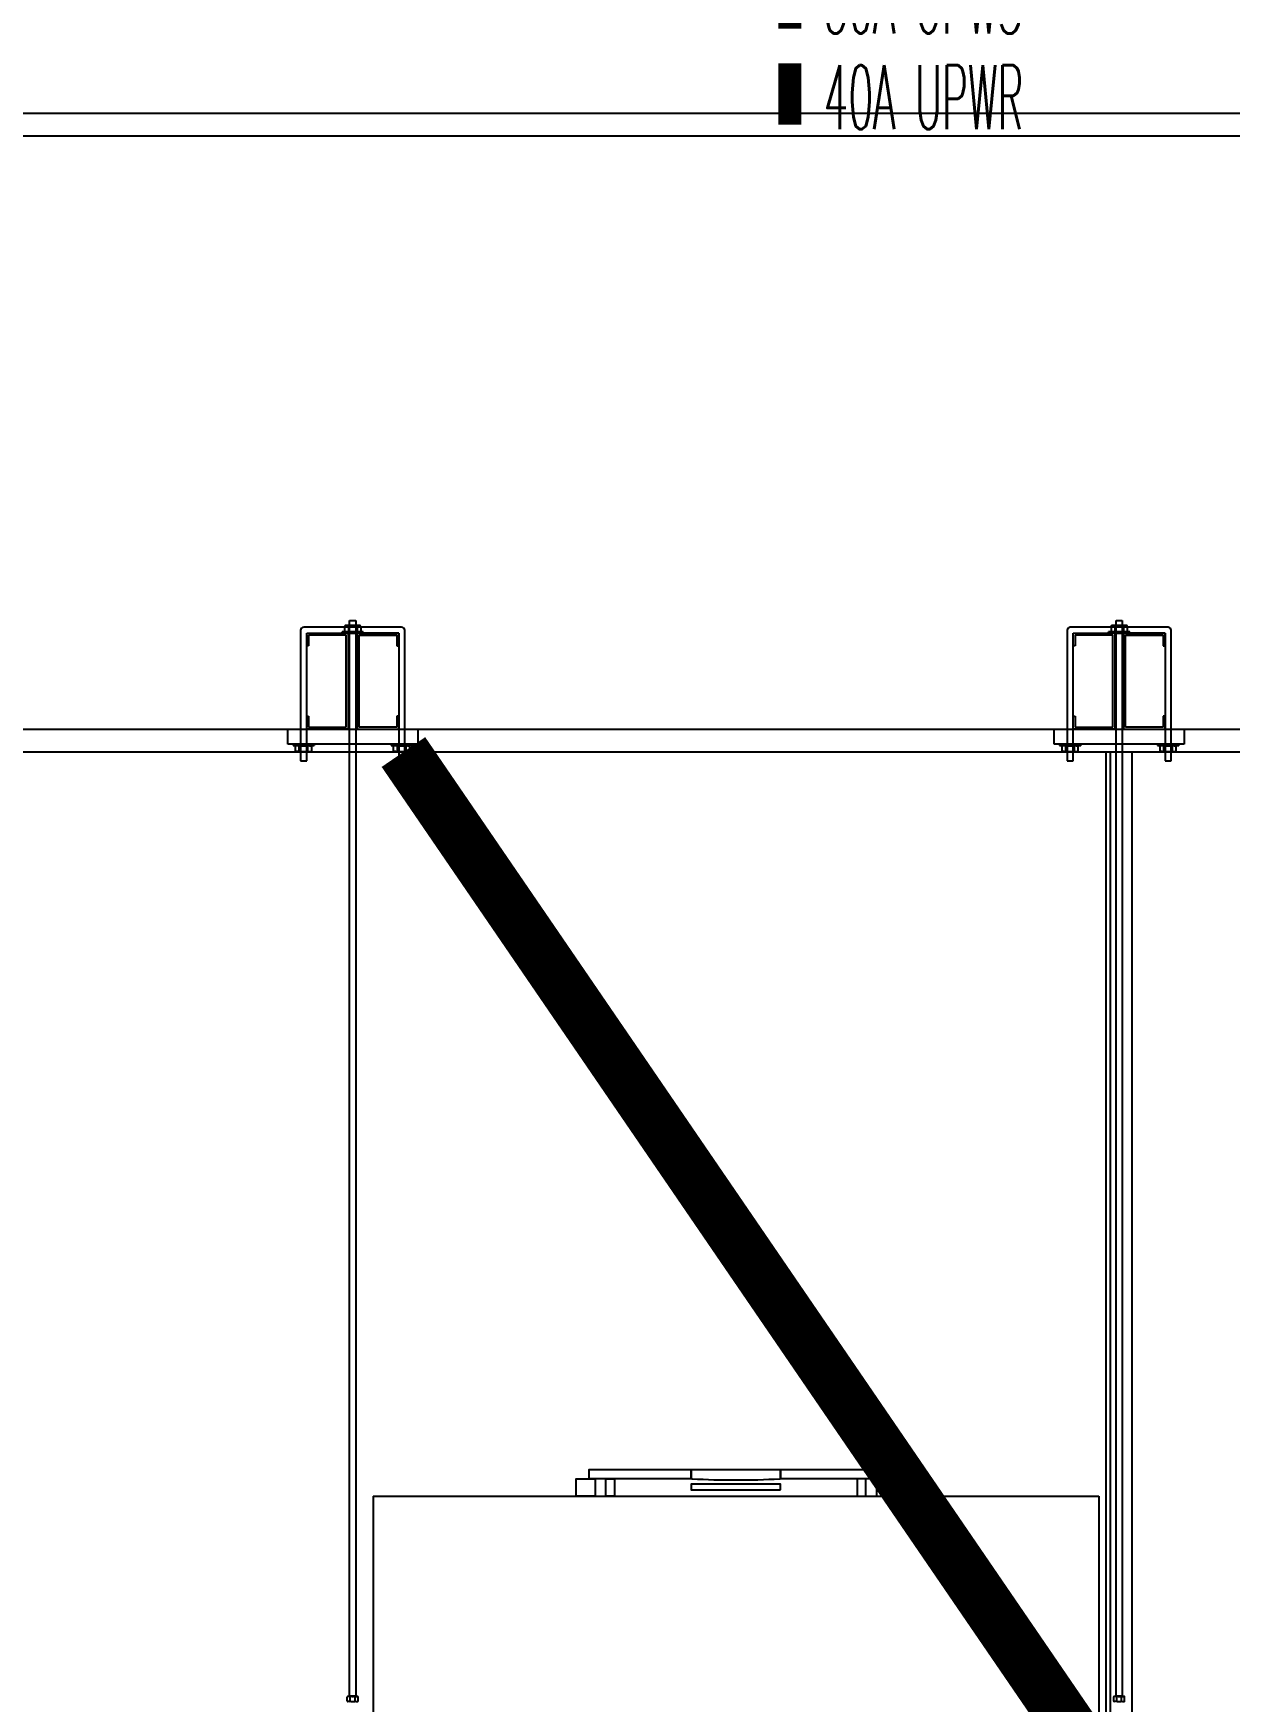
# Model space of a CAD drawing. Header units: millimetres. Extents: x -32710 to 654186, y -254124 to 420220.
# Drawn here: x 235700 to 237573, y 391238 to 393850 of the extents above; entities that cross this region are included whole.
import ezdxf
from ezdxf.enums import TextEntityAlignment as Align
from ezdxf.xclip import XClip

# ---------------------------------------------------------------- set-up
doc = ezdxf.new("R2010")
doc.units = ezdxf.units.MM
doc.header["$LTSCALE"] = 1000
doc.linetypes.add('YFSHI-02(E-LINE)$0$HIDDEN', pattern=[0.3, 0.2, -0.1])
for name, color, linetype in [('FFU', 145, 'Continuous'), ('M-TXT', 3, 'Continuous'), ('TPH12-SEC-@E$0$KABE1', 252, 'Continuous'), ('TPH12-SEC-@E$0$STEEL3', 252, 'Continuous'), ('YFSHI-02(E-LINE)$0$SH-LINE-10', 10, 'Continuous'), ('YFSHI-02(E-LINE)$0$SH-LINE-130', 130, 'Continuous')]:
    doc.layers.add(name, color=color, linetype=linetype)
doc.styles.add('aa-txt', font='simplex.shx', dxfattribs={"width": 0.7, "bigfont": 'chineset.shx'})

# ---------------------------------------------------------------- blocks, each defined once
blk = doc.blocks.new('TPH12-SEC-@E')
at = {"layer": 'TPH12-SEC-@E$0$KABE1'}
blk.add_line((47000, 393725), (273000, 393725), dxfattribs=at)
at = {"layer": 'TPH12-SEC-@E$0$STEEL3', "linetype": 'Continuous'}
for p, q in [((238850, 393689), (231150, 393689)), ((231150, 392761), (238850, 392761)), ((238850, 392725), (231150, 392725))]:
    blk.add_line(p, q, dxfattribs=at)
blk = doc.blocks.new('YFSHI-02(E-LINE)')
at = {"layer": 'YFSHI-02(E-LINE)$0$SH-LINE-10'}
for p, q in [((236118.5, 392915.5), (236118.5, 392711.3)), ((236276.5, 392920.5), (236123.5, 392920.5)), ((236128, 392711.3), (236128, 392911)), ((236128, 392911), (236272, 392911)), ((236216.5, 392913.1), (236183.5, 392913.1)), ((236183.5, 392911), (236183.5, 392913.1)), ((236216.5, 392911), (236183.5, 392911)), ((236187.3, 392921.8), (236187.3, 392914.3)), ((236187.3, 392921.8), (236187.3, 392914.3)), ((236211.7, 392923), (236188.3, 392923)), ((236211.7, 392923), (236188.3, 392923)), ((236190.7, 392922.7), (236188.3, 392922.7)), ((236190.7, 392922.7), (236188.3, 392922.7)), ((236190.7, 392913.4), (236188.3, 392913.4)), ((236190.7, 392913.4), (236188.3, 392913.4)), ((236211.7, 392913.1), (236188.3, 392913.1)), ((236193.2, 392921.8), (236193.2, 392914.3)), ((236193.2, 392921.8), (236193.2, 392914.3)), ((236195.2, 391247), (236195.2, 392931)), ((236195.2, 392931), (236204.8, 392931)), ((236203.5, 392922.7), (236196.5, 392922.7)), ((236203.5, 392922.7), (236196.5, 392922.7)), ((236203.5, 392913.4), (236196.5, 392913.4)), ((236203.5, 392913.4), (236196.5, 392913.4)), ((236204.8, 392931), (236204.8, 391247)), ((236206.8, 392921.8), (236206.8, 392914.3)), ((236206.8, 392921.8), (236206.8, 392914.3)), ((236209.3, 392922.7), (236211.7, 392922.7)), ((236209.3, 392922.7), (236211.7, 392922.7)), ((236209.3, 392913.4), (236211.7, 392913.4)), ((236209.3, 392913.4), (236211.7, 392913.4)), ((236212.7, 392921.8), (236212.7, 392914.3)), ((236212.7, 392921.8), (236212.7, 392914.3)), ((236216.5, 392911), (236216.5, 392913.1)), ((236272, 392911), (236272, 392711.3)), ((236281.5, 392737.3), (236281.5, 392915.5)), ((237318.5, 392915.5), (237318.5, 392711.3)), ((237476.5, 392920.5), (237323.5, 392920.5)), ((237328, 392711.3), (237328, 392911)), ((237328, 392911), (237472, 392911)), ((237416.5, 392913.1), (237383.5, 392913.1)), ((237383.5, 392911), (237383.5, 392913.1)), ((237416.5, 392911), (237383.5, 392911)), ((237387.3, 392921.8), (237387.3, 392914.3)), ((237387.3, 392921.8), (237387.3, 392914.3)), ((237411.7, 392923), (237388.3, 392923)), ((237411.7, 392923), (237388.3, 392923)), ((237390.7, 392922.7), (237388.3, 392922.7)), ((237390.7, 392922.7), (237388.3, 392922.7)), ((237390.7, 392913.4), (237388.3, 392913.4)), ((237390.7, 392913.4), (237388.3, 392913.4)), ((237411.7, 392913.1), (237388.3, 392913.1)), ((237393.2, 392921.8), (237393.2, 392914.3)), ((237393.2, 392921.8), (237393.2, 392914.3)), ((237395.2, 391247), (237395.2, 392931)), ((237395.2, 392931), (237404.8, 392931)), ((237403.5, 392922.7), (237396.5, 392922.7)), ((237403.5, 392922.7), (237396.5, 392922.7)), ((237403.5, 392913.4), (237396.5, 392913.4)), ((237403.5, 392913.4), (237396.5, 392913.4)), ((237404.8, 392931), (237404.8, 391247)), ((237406.8, 392921.8), (237406.8, 392914.3)), ((237406.8, 392921.8), (237406.8, 392914.3)), ((237409.3, 392922.7), (237411.7, 392922.7)), ((237409.3, 392922.7), (237411.7, 392922.7)), ((237409.3, 392913.4), (237411.7, 392913.4)), ((237409.3, 392913.4), (237411.7, 392913.4)), ((237412.7, 392921.8), (237412.7, 392914.3)), ((237412.7, 392921.8), (237412.7, 392914.3)), ((237416.5, 392911), (237416.5, 392913.1)), ((237472, 392911), (237472, 392711.3)), ((237481.5, 392737.3), (237481.5, 392915.5)), ((236098.2, 392761), (236301.8, 392761)), ((236098.2, 392737.3), (236098.2, 392761)), ((236301.8, 392761), (236301.8, 392737.3)), ((237298.2, 392761), (237501.8, 392761)), ((237298.2, 392737.3), (237298.2, 392761)), ((237501.8, 392761), (237501.8, 392737.3)), ((236301.8, 392737.3), (236098.2, 392737.3)), ((236106.7, 392737.3), (236139.8, 392737.3)), ((236106.7, 392737.3), (236106.7, 392735.2)), ((236106.7, 392735.2), (236139.8, 392735.2)), ((236110.6, 392726.5), (236110.6, 392734)), ((236110.6, 392726.5), (236110.6, 392734)), ((236111.5, 392735.2), (236135, 392735.2)), ((236111.5, 392725.3), (236135, 392725.3)), ((236111.5, 392725.3), (236135, 392725.3)), ((236114, 392734.9), (236111.6, 392734.9)), ((236114, 392734.9), (236111.6, 392734.9)), ((236114, 392725.7), (236111.6, 392725.7)), ((236114, 392725.7), (236111.6, 392725.7)), ((236116.4, 392726.5), (236116.4, 392734)), ((236116.4, 392726.5), (236116.4, 392734)), ((236119.7, 392734.9), (236126.8, 392734.9)), ((236119.7, 392734.9), (236126.8, 392734.9)), ((236119.7, 392725.7), (236126.8, 392725.7)), ((236119.7, 392725.7), (236126.8, 392725.7)), ((236130, 392726.5), (236130, 392734)), ((236130, 392726.5), (236130, 392734)), ((236132.5, 392734.9), (236134.9, 392734.9)), ((236132.5, 392734.9), (236134.9, 392734.9)), ((236132.5, 392725.7), (236134.9, 392725.7)), ((236132.5, 392725.7), (236134.9, 392725.7)), ((236135.9, 392726.5), (236135.9, 392734)), ((236135.9, 392726.5), (236135.9, 392734)), ((236139.8, 392737.3), (236139.8, 392735.2)), ((236260.2, 392737.3), (236293.3, 392737.3)), ((236260.2, 392737.3), (236260.2, 392735.2)), ((236260.2, 392735.2), (236293.3, 392735.2)), ((236264.1, 392726.5), (236264.1, 392734)), ((236264.1, 392726.5), (236264.1, 392734)), ((236265, 392735.2), (236288.5, 392735.2)), ((236265, 392725.3), (236288.5, 392725.3)), ((236265, 392725.3), (236288.5, 392725.3)), ((236267.5, 392734.9), (236265.1, 392734.9)), ((236267.5, 392734.9), (236265.1, 392734.9)), ((236267.5, 392725.7), (236265.1, 392725.7)), ((236267.5, 392725.7), (236265.1, 392725.7)), ((236270, 392726.5), (236270, 392734)), ((236270, 392726.5), (236270, 392734)), ((236273.2, 392734.9), (236280.3, 392734.9)), ((236273.2, 392734.9), (236280.3, 392734.9)), ((236273.2, 392725.7), (236280.3, 392725.7)), ((236273.2, 392725.7), (236280.3, 392725.7)), ((236281.5, 392711.3), (236281.5, 392737.3)), ((236283.6, 392726.5), (236283.6, 392734)), ((236283.6, 392726.5), (236283.6, 392734)), ((236286, 392734.9), (236288.4, 392734.9)), ((236286, 392734.9), (236288.4, 392734.9)), ((236286, 392725.7), (236288.4, 392725.7)), ((236286, 392725.7), (236288.4, 392725.7)), ((236289.4, 392726.5), (236289.4, 392734)), ((236289.4, 392726.5), (236289.4, 392734)), ((236293.3, 392737.3), (236293.3, 392735.2)), ((237501.8, 392737.3), (237298.2, 392737.3)), ((237306.7, 392737.3), (237339.8, 392737.3)), ((237306.7, 392737.3), (237306.7, 392735.2)), ((237306.7, 392735.2), (237339.8, 392735.2)), ((237310.6, 392726.5), (237310.6, 392734)), ((237310.6, 392726.5), (237310.6, 392734)), ((237311.5, 392735.2), (237335, 392735.2)), ((237311.5, 392725.3), (237335, 392725.3)), ((237311.5, 392725.3), (237335, 392725.3)), ((237314, 392734.9), (237311.6, 392734.9)), ((237314, 392734.9), (237311.6, 392734.9)), ((237314, 392725.7), (237311.6, 392725.7)), ((237314, 392725.7), (237311.6, 392725.7)), ((237316.4, 392726.5), (237316.4, 392734)), ((237316.4, 392726.5), (237316.4, 392734)), ((237319.7, 392734.9), (237326.8, 392734.9)), ((237319.7, 392734.9), (237326.8, 392734.9)), ((237319.7, 392725.7), (237326.8, 392725.7)), ((237319.7, 392725.7), (237326.8, 392725.7)), ((237330, 392726.5), (237330, 392734)), ((237330, 392726.5), (237330, 392734)), ((237332.5, 392734.9), (237334.9, 392734.9)), ((237332.5, 392734.9), (237334.9, 392734.9)), ((237332.5, 392725.7), (237334.9, 392725.7)), ((237332.5, 392725.7), (237334.9, 392725.7)), ((237335.9, 392726.5), (237335.9, 392734)), ((237335.9, 392726.5), (237335.9, 392734)), ((237339.8, 392737.3), (237339.8, 392735.2)), ((237460.2, 392737.3), (237493.3, 392737.3)), ((237460.2, 392737.3), (237460.2, 392735.2)), ((237460.2, 392735.2), (237493.3, 392735.2)), ((237464.1, 392726.5), (237464.1, 392734)), ((237464.1, 392726.5), (237464.1, 392734)), ((237465, 392735.2), (237488.5, 392735.2)), ((237465, 392725.3), (237488.5, 392725.3)), ((237465, 392725.3), (237488.5, 392725.3)), ((237467.5, 392734.9), (237465.1, 392734.9)), ((237467.5, 392734.9), (237465.1, 392734.9)), ((237467.5, 392725.7), (237465.1, 392725.7)), ((237467.5, 392725.7), (237465.1, 392725.7)), ((237470, 392726.5), (237470, 392734)), ((237470, 392726.5), (237470, 392734)), ((237473.2, 392734.9), (237480.3, 392734.9)), ((237473.2, 392734.9), (237480.3, 392734.9)), ((237473.2, 392725.7), (237480.3, 392725.7)), ((237473.2, 392725.7), (237480.3, 392725.7)), ((237481.5, 392711.3), (237481.5, 392737.3)), ((237483.6, 392726.5), (237483.6, 392734)), ((237483.6, 392726.5), (237483.6, 392734)), ((237486, 392734.9), (237488.4, 392734.9)), ((237486, 392734.9), (237488.4, 392734.9)), ((237486, 392725.7), (237488.4, 392725.7)), ((237486, 392725.7), (237488.4, 392725.7)), ((237489.4, 392726.5), (237489.4, 392734)), ((237489.4, 392726.5), (237489.4, 392734)), ((237493.3, 392737.3), (237493.3, 392735.2)), ((236118.5, 392711.3), (236128, 392711.3)), ((236272, 392711.3), (236281.5, 392711.3)), ((237318.5, 392711.3), (237328, 392711.3)), ((237472, 392711.3), (237481.5, 392711.3)), ((236191.5, 391239.3), (236191.5, 391246.1)), ((236191.5, 391239.3), (236191.5, 391246.1)), ((236192.1, 391247), (236207.9, 391247)), ((236192.1, 391247), (236207.9, 391247)), ((236194.5, 391246.7), (236192.2, 391246.7)), ((236194.5, 391246.7), (236192.2, 391246.7)), ((236194.5, 391238.7), (236192.2, 391238.7)), ((236194.5, 391238.7), (236192.2, 391238.7)), ((236204.8, 391247), (236195.2, 391247)), ((236196.2, 391239.3), (236196.2, 391246.1)), ((236196.2, 391239.3), (236196.2, 391246.1)), ((236198.5, 391246.7), (236201.5, 391246.7)), ((236198.5, 391238.7), (236201.5, 391238.7)), ((236198.5, 391238.7), (236201.5, 391238.7)), ((236203.8, 391239.3), (236203.8, 391246.1)), ((236203.8, 391239.3), (236203.8, 391246.1)), ((236205.5, 391246.7), (236207.8, 391246.7)), ((236205.5, 391246.7), (236207.8, 391246.7)), ((236205.5, 391238.7), (236207.8, 391238.7)), ((236205.5, 391238.7), (236207.8, 391238.7)), ((236208.5, 391239.3), (236208.5, 391246.1)), ((236208.5, 391239.3), (236208.5, 391246.1)), ((237391.5, 391239.3), (237391.5, 391246.1)), ((237391.5, 391239.3), (237391.5, 391246.1)), ((237392.1, 391247), (237407.9, 391247)), ((237392.1, 391247), (237407.9, 391247)), ((237394.5, 391246.7), (237392.2, 391246.7)), ((237394.5, 391246.7), (237392.2, 391246.7)), ((237394.5, 391238.7), (237392.2, 391238.7)), ((237394.5, 391238.7), (237392.2, 391238.7)), ((237404.8, 391247), (237395.2, 391247)), ((237396.2, 391239.3), (237396.2, 391246.1)), ((237396.2, 391239.3), (237396.2, 391246.1)), ((237398.5, 391246.7), (237401.5, 391246.7)), ((237398.5, 391238.7), (237401.5, 391238.7)), ((237398.5, 391238.7), (237401.5, 391238.7)), ((237403.8, 391239.3), (237403.8, 391246.1)), ((237403.8, 391239.3), (237403.8, 391246.1)), ((237405.5, 391246.7), (237407.8, 391246.7)), ((237405.5, 391246.7), (237407.8, 391246.7)), ((237405.5, 391238.7), (237407.8, 391238.7)), ((237405.5, 391238.7), (237407.8, 391238.7)), ((237408.5, 391239.3), (237408.5, 391246.1)), ((237408.5, 391239.3), (237408.5, 391246.1))]:
    blk.add_line(p, q, dxfattribs=at)
for centre, radius, start, end in [((236123.5, 392915.5), 5, 90, 180), ((236189.3, 392921.2), 2.1, 120.5681, 163.207), ((236189.3, 392921.2), 2.1, 120.5681, 163.207), ((236189.1, 392920.8), 2.02, 111.8965, 149.5654), ((236189.1, 392920.8), 2.02, 111.8965, 149.5654), ((236189.1, 392915.3), 2.02, 210.4346, 248.1035), ((236189.1, 392915.3), 2.02, 210.4346, 248.1035), ((236189.3, 392914.9), 2.1, 196.793, 239.4319), ((236189.3, 392914.9), 2.1, 196.793, 239.4319), ((236189.3, 392914.6), 8.18, 61.7885, 80.1123), ((236189.3, 392914.6), 8.18, 61.7885, 80.1123), ((236189.3, 392921.5), 8.18, 279.8877, 298.2115), ((236189.3, 392921.5), 8.18, 279.8877, 298.2115), ((236197.2, 392913.2), 9.43, 94.1532, 114.8761), ((236197.2, 392913.2), 9.43, 94.1532, 114.8761), ((236197.2, 392922.8), 9.43, 245.1239, 265.8468), ((236197.2, 392922.8), 9.43, 245.1239, 265.8468), ((236202.8, 392913.2), 9.43, 65.1239, 85.8468), ((236202.8, 392913.2), 9.43, 65.1239, 85.8468), ((236202.8, 392922.8), 9.43, 274.1532, 294.8761), ((236202.8, 392922.8), 9.43, 274.1532, 294.8761), ((236210.7, 392914.6), 8.18, 99.8877, 118.2115), ((236210.7, 392914.6), 8.18, 99.8877, 118.2115), ((236210.7, 392921.5), 8.18, 241.7885, 260.1123), ((236210.7, 392921.5), 8.18, 241.7885, 260.1123), ((236210.7, 392921.2), 2.1, 16.793, 59.4319), ((236210.7, 392921.2), 2.1, 16.793, 59.4319), ((236210.9, 392920.8), 2.02, 30.4346, 68.1035), ((236210.9, 392920.8), 2.02, 30.4346, 68.1035), ((236210.7, 392914.9), 2.1, 300.5681, 343.207), ((236210.9, 392915.3), 2.02, 291.8965, 329.5654), ((236210.9, 392915.3), 2.02, 291.8965, 329.5654), ((236210.7, 392914.9), 2.1, 300.5681, 343.207), ((236276.5, 392915.5), 5, 0, 90), ((237323.5, 392915.5), 5, 90, 180), ((237389.3, 392921.2), 2.1, 120.5681, 163.207), ((237389.3, 392921.2), 2.1, 120.5681, 163.207), ((237389.1, 392920.8), 2.02, 111.8965, 149.5654), ((237389.1, 392920.8), 2.02, 111.8965, 149.5654), ((237389.1, 392915.3), 2.02, 210.4346, 248.1035), ((237389.1, 392915.3), 2.02, 210.4346, 248.1035), ((237389.3, 392914.9), 2.1, 196.793, 239.4319), ((237389.3, 392914.9), 2.1, 196.793, 239.4319), ((237389.3, 392914.6), 8.18, 61.7885, 80.1123), ((237389.3, 392914.6), 8.18, 61.7885, 80.1123), ((237389.3, 392921.5), 8.18, 279.8877, 298.2115), ((237389.3, 392921.5), 8.18, 279.8877, 298.2115), ((237397.2, 392913.2), 9.43, 94.1532, 114.8761), ((237397.2, 392913.2), 9.43, 94.1532, 114.8761), ((237397.2, 392922.8), 9.43, 245.1239, 265.8468), ((237397.2, 392922.8), 9.43, 245.1239, 265.8468), ((237402.8, 392913.2), 9.43, 65.1239, 85.8468), ((237402.8, 392913.2), 9.43, 65.1239, 85.8468), ((237402.8, 392922.8), 9.43, 274.1532, 294.8761), ((237402.8, 392922.8), 9.43, 274.1532, 294.8761), ((237410.7, 392914.6), 8.18, 99.8877, 118.2115), ((237410.7, 392914.6), 8.18, 99.8877, 118.2115), ((237410.7, 392921.5), 8.18, 241.7885, 260.1123), ((237410.7, 392921.5), 8.18, 241.7885, 260.1123), ((237410.7, 392921.2), 2.1, 16.793, 59.4319), ((237410.7, 392921.2), 2.1, 16.793, 59.4319), ((237410.9, 392920.8), 2.02, 30.4346, 68.1035), ((237410.9, 392920.8), 2.02, 30.4346, 68.1035), ((237410.7, 392914.9), 2.1, 300.5681, 343.207), ((237410.9, 392915.3), 2.02, 291.8965, 329.5654), ((237410.9, 392915.3), 2.02, 291.8965, 329.5654), ((237410.7, 392914.9), 2.1, 300.5681, 343.207), ((237476.5, 392915.5), 5, 0, 90), ((236112.6, 392733.4), 2.1, 120.5681, 163.207), ((236112.6, 392733.4), 2.1, 120.5681, 163.207), ((236112.3, 392733), 2.02, 111.8965, 149.5654), ((236112.3, 392733), 2.02, 111.8965, 149.5654), ((236112.3, 392727.5), 2.02, 210.4346, 248.1035), ((236112.6, 392727.1), 2.1, 196.793, 239.4319), ((236112.6, 392727.1), 2.1, 196.793, 239.4319), ((236112.3, 392727.5), 2.02, 210.4346, 248.1035), ((236112.6, 392726.8), 8.18, 61.7885, 80.1123), ((236112.6, 392726.8), 8.18, 61.7885, 80.1123), ((236112.6, 392733.7), 8.18, 279.8877, 298.2115), ((236112.6, 392733.7), 8.18, 279.8877, 298.2115), ((236120.4, 392725.5), 9.43, 94.1532, 114.8761), ((236120.4, 392725.5), 9.43, 94.1532, 114.8761), ((236120.4, 392735.1), 9.43, 245.1239, 265.8468), ((236120.4, 392735.1), 9.43, 245.1239, 265.8468), ((236126.1, 392725.5), 9.43, 65.1239, 85.8468), ((236126.1, 392725.5), 9.43, 65.1239, 85.8468), ((236126.1, 392735.1), 9.43, 274.1532, 294.8761), ((236126.1, 392735.1), 9.43, 274.1532, 294.8761), ((236133.9, 392726.8), 8.18, 99.8877, 118.2115), ((236133.9, 392726.8), 8.18, 99.8877, 118.2115), ((236133.9, 392733.7), 8.18, 241.7885, 260.1123), ((236133.9, 392733.7), 8.18, 241.7885, 260.1123), ((236134.2, 392733), 2.02, 30.4346, 68.1035), ((236134.2, 392733), 2.02, 30.4346, 68.1035), ((236134.2, 392727.5), 2.02, 291.8965, 329.5654), ((236134.2, 392727.5), 2.02, 291.8965, 329.5654), ((236133.9, 392733.4), 2.1, 16.793, 59.4319), ((236133.9, 392733.4), 2.1, 16.793, 59.4319), ((236133.9, 392727.1), 2.1, 300.5681, 343.207), ((236133.9, 392727.1), 2.1, 300.5681, 343.207), ((236266.1, 392733.4), 2.1, 120.5681, 163.207), ((236266.1, 392733.4), 2.1, 120.5681, 163.207), ((236265.8, 392733), 2.02, 111.8965, 149.5654), ((236265.8, 392733), 2.02, 111.8965, 149.5654), ((236265.8, 392727.5), 2.02, 210.4346, 248.1035), ((236266.1, 392727.1), 2.1, 196.793, 239.4319), ((236266.1, 392727.1), 2.1, 196.793, 239.4319), ((236265.8, 392727.5), 2.02, 210.4346, 248.1035), ((236266.1, 392726.8), 8.18, 61.7885, 80.1123), ((236266.1, 392726.8), 8.18, 61.7885, 80.1123), ((236266.1, 392733.7), 8.18, 279.8877, 298.2115), ((236266.1, 392733.7), 8.18, 279.8877, 298.2115), ((236273.9, 392725.5), 9.43, 94.1532, 114.8761), ((236273.9, 392725.5), 9.43, 94.1532, 114.8761), ((236273.9, 392735.1), 9.43, 245.1239, 265.8468), ((236273.9, 392735.1), 9.43, 245.1239, 265.8468), ((236279.6, 392725.5), 9.43, 65.1239, 85.8468), ((236279.6, 392725.5), 9.43, 65.1239, 85.8468), ((236279.6, 392735.1), 9.43, 274.1532, 294.8761), ((236279.6, 392735.1), 9.43, 274.1532, 294.8761), ((236287.4, 392726.8), 8.18, 99.8877, 118.2115), ((236287.4, 392726.8), 8.18, 99.8877, 118.2115), ((236287.4, 392733.7), 8.18, 241.7885, 260.1123), ((236287.4, 392733.7), 8.18, 241.7885, 260.1123), ((236287.7, 392733), 2.02, 30.4346, 68.1035), ((236287.7, 392733), 2.02, 30.4346, 68.1035), ((236287.7, 392727.5), 2.02, 291.8965, 329.5654), ((236287.7, 392727.5), 2.02, 291.8965, 329.5654), ((236287.4, 392733.4), 2.1, 16.793, 59.4319), ((236287.4, 392733.4), 2.1, 16.793, 59.4319), ((236287.4, 392727.1), 2.1, 300.5681, 343.207), ((236287.4, 392727.1), 2.1, 300.5681, 343.207), ((237312.6, 392733.4), 2.1, 120.5681, 163.207), ((237312.6, 392733.4), 2.1, 120.5681, 163.207), ((237312.3, 392733), 2.02, 111.8965, 149.5654), ((237312.3, 392733), 2.02, 111.8965, 149.5654), ((237312.3, 392727.5), 2.02, 210.4346, 248.1035), ((237312.6, 392727.1), 2.1, 196.793, 239.4319), ((237312.6, 392727.1), 2.1, 196.793, 239.4319), ((237312.3, 392727.5), 2.02, 210.4346, 248.1035), ((237312.6, 392726.8), 8.18, 61.7885, 80.1123), ((237312.6, 392726.8), 8.18, 61.7885, 80.1123), ((237312.6, 392733.7), 8.18, 279.8877, 298.2115), ((237312.6, 392733.7), 8.18, 279.8877, 298.2115), ((237320.4, 392725.5), 9.43, 94.1532, 114.8761), ((237320.4, 392725.5), 9.43, 94.1532, 114.8761), ((237320.4, 392735.1), 9.43, 245.1239, 265.8468), ((237320.4, 392735.1), 9.43, 245.1239, 265.8468), ((237326.1, 392725.5), 9.43, 65.1239, 85.8468), ((237326.1, 392725.5), 9.43, 65.1239, 85.8468), ((237326.1, 392735.1), 9.43, 274.1532, 294.8761), ((237326.1, 392735.1), 9.43, 274.1532, 294.8761), ((237333.9, 392726.8), 8.18, 99.8877, 118.2115), ((237333.9, 392726.8), 8.18, 99.8877, 118.2115), ((237333.9, 392733.7), 8.18, 241.7885, 260.1123), ((237333.9, 392733.7), 8.18, 241.7885, 260.1123), ((237334.2, 392733), 2.02, 30.4346, 68.1035), ((237334.2, 392733), 2.02, 30.4346, 68.1035), ((237334.2, 392727.5), 2.02, 291.8965, 329.5654), ((237334.2, 392727.5), 2.02, 291.8965, 329.5654), ((237333.9, 392733.4), 2.1, 16.793, 59.4319), ((237333.9, 392733.4), 2.1, 16.793, 59.4319), ((237333.9, 392727.1), 2.1, 300.5681, 343.207), ((237333.9, 392727.1), 2.1, 300.5681, 343.207), ((237466.1, 392733.4), 2.1, 120.5681, 163.207), ((237466.1, 392733.4), 2.1, 120.5681, 163.207), ((237465.8, 392733), 2.02, 111.8965, 149.5654), ((237465.8, 392733), 2.02, 111.8965, 149.5654), ((237465.8, 392727.5), 2.02, 210.4346, 248.1035), ((237466.1, 392727.1), 2.1, 196.793, 239.4319), ((237466.1, 392727.1), 2.1, 196.793, 239.4319), ((237465.8, 392727.5), 2.02, 210.4346, 248.1035), ((237466.1, 392726.8), 8.18, 61.7885, 80.1123), ((237466.1, 392726.8), 8.18, 61.7885, 80.1123), ((237466.1, 392733.7), 8.18, 279.8877, 298.2115), ((237466.1, 392733.7), 8.18, 279.8877, 298.2115), ((237473.9, 392725.5), 9.43, 94.1532, 114.8761), ((237473.9, 392725.5), 9.43, 94.1532, 114.8761), ((237473.9, 392735.1), 9.43, 245.1239, 265.8468), ((237473.9, 392735.1), 9.43, 245.1239, 265.8468), ((237479.6, 392725.5), 9.43, 65.1239, 85.8468), ((237479.6, 392725.5), 9.43, 65.1239, 85.8468), ((237479.6, 392735.1), 9.43, 274.1532, 294.8761), ((237479.6, 392735.1), 9.43, 274.1532, 294.8761), ((237487.4, 392726.8), 8.18, 99.8877, 118.2115), ((237487.4, 392726.8), 8.18, 99.8877, 118.2115), ((237487.4, 392733.7), 8.18, 241.7885, 260.1123), ((237487.4, 392733.7), 8.18, 241.7885, 260.1123), ((237487.7, 392733), 2.02, 30.4346, 68.1035), ((237487.7, 392733), 2.02, 30.4346, 68.1035), ((237487.7, 392727.5), 2.02, 291.8965, 329.5654), ((237487.7, 392727.5), 2.02, 291.8965, 329.5654), ((237487.4, 392733.4), 2.1, 16.793, 59.4319), ((237487.4, 392733.4), 2.1, 16.793, 59.4319), ((237487.4, 392727.1), 2.1, 300.5681, 343.207), ((237487.4, 392727.1), 2.1, 300.5681, 343.207), ((236192.9, 391245.7), 1.46, 120.5681, 163.207), ((236192.9, 391245.7), 1.46, 120.5681, 163.207), ((236192.7, 391245.4), 1.4, 111.8965, 149.5654), ((236192.7, 391245.4), 1.4, 111.8965, 149.5654), ((236192.9, 391239.7), 1.46, 196.793, 239.4319), ((236192.7, 391240), 1.4, 210.4346, 248.1035), ((236192.7, 391240), 1.4, 210.4346, 248.1035), ((236192.9, 391239.7), 1.46, 196.793, 239.4319), ((236193.6, 391241.1), 5.67, 61.7885, 80.1123), ((236193.6, 391241.1), 5.67, 61.7885, 80.1123), ((236193.6, 391244.3), 5.67, 279.8877, 298.2115), ((236193.6, 391244.3), 5.67, 279.8877, 298.2115), ((236199, 391240.2), 6.54, 94.1532, 114.8761), ((236199, 391240.2), 6.54, 94.1532, 114.8761), ((236199, 391245.2), 6.54, 245.1239, 265.8468), ((236199, 391245.2), 6.54, 245.1239, 265.8468), ((236201, 391240.2), 6.54, 65.1239, 85.8468), ((236201, 391240.2), 6.54, 65.1239, 85.8468), ((236201, 391245.2), 6.54, 274.1532, 294.8761), ((236201, 391245.2), 6.54, 274.1532, 294.8761), ((236206.4, 391241.1), 5.67, 99.8877, 118.2115), ((236206.4, 391241.1), 5.67, 99.8877, 118.2115), ((236206.4, 391244.3), 5.67, 241.7885, 260.1123), ((236206.4, 391244.3), 5.67, 241.7885, 260.1123), ((236207.3, 391245.4), 1.4, 30.4346, 68.1035), ((236207.3, 391245.4), 1.4, 30.4346, 68.1035), ((236207.3, 391240), 1.4, 291.8965, 329.5654), ((236207.3, 391240), 1.4, 291.8965, 329.5654), ((236207.1, 391245.7), 1.46, 16.793, 59.4319), ((236207.1, 391245.7), 1.46, 16.793, 59.4319), ((236207.1, 391239.7), 1.46, 300.5681, 343.207), ((236207.1, 391239.7), 1.46, 300.5681, 343.207), ((237392.9, 391245.7), 1.46, 120.5681, 163.207), ((237392.9, 391245.7), 1.46, 120.5681, 163.207), ((237392.7, 391245.4), 1.4, 111.8965, 149.5654), ((237392.7, 391245.4), 1.4, 111.8965, 149.5654), ((237392.9, 391239.7), 1.46, 196.793, 239.4319), ((237392.7, 391240), 1.4, 210.4346, 248.1035), ((237392.7, 391240), 1.4, 210.4346, 248.1035), ((237392.9, 391239.7), 1.46, 196.793, 239.4319), ((237393.6, 391241.1), 5.67, 61.7885, 80.1123), ((237393.6, 391241.1), 5.67, 61.7885, 80.1123), ((237393.6, 391244.3), 5.67, 279.8877, 298.2115), ((237393.6, 391244.3), 5.67, 279.8877, 298.2115), ((237399, 391240.2), 6.54, 94.1532, 114.8761), ((237399, 391240.2), 6.54, 94.1532, 114.8761), ((237399, 391245.2), 6.54, 245.1239, 265.8468), ((237399, 391245.2), 6.54, 245.1239, 265.8468), ((237401, 391240.2), 6.54, 65.1239, 85.8468), ((237401, 391240.2), 6.54, 65.1239, 85.8468), ((237401, 391245.2), 6.54, 274.1532, 294.8761), ((237401, 391245.2), 6.54, 274.1532, 294.8761), ((237406.4, 391241.1), 5.67, 99.8877, 118.2115), ((237406.4, 391241.1), 5.67, 99.8877, 118.2115), ((237406.4, 391244.3), 5.67, 241.7885, 260.1123), ((237406.4, 391244.3), 5.67, 241.7885, 260.1123), ((237407.3, 391245.4), 1.4, 30.4346, 68.1035), ((237407.3, 391245.4), 1.4, 30.4346, 68.1035), ((237407.3, 391240), 1.4, 291.8965, 329.5654), ((237407.3, 391240), 1.4, 291.8965, 329.5654), ((237407.1, 391245.7), 1.46, 16.793, 59.4319), ((237407.1, 391245.7), 1.46, 16.793, 59.4319), ((237407.1, 391239.7), 1.46, 300.5681, 343.207), ((237407.1, 391239.7), 1.46, 300.5681, 343.207)]:
    blk.add_arc(centre, radius, start, end, dxfattribs=at)
at = {"layer": 'YFSHI-02(E-LINE)$0$SH-LINE-130'}
for p, q in [((236128, 392891), (236128, 392911)), ((236128, 392911), (236193, 392911)), ((236190, 392908), (236131, 392908)), ((236131, 392908), (236131, 392891)), ((236190, 392764), (236190, 392908)), ((236193, 392911), (236193, 392761)), ((236272, 392911), (236207, 392911)), ((236207, 392911), (236207, 392761)), ((236210, 392764), (236210, 392908)), ((236210, 392908), (236269, 392908)), ((236269, 392908), (236269, 392891)), ((236272, 392891), (236272, 392911)), ((237328, 392891), (237328, 392911)), ((237328, 392911), (237393, 392911)), ((237390, 392908), (237331, 392908)), ((237331, 392908), (237331, 392891)), ((237390, 392764), (237390, 392908)), ((237393, 392911), (237393, 392761)), ((237472, 392911), (237407, 392911)), ((237407, 392911), (237407, 392761)), ((237410, 392764), (237410, 392908)), ((237410, 392908), (237469, 392908)), ((237469, 392908), (237469, 392891)), ((237472, 392891), (237472, 392911)), ((236131, 392891), (236128, 392891)), ((236269, 392891), (236272, 392891)), ((237331, 392891), (237328, 392891)), ((237469, 392891), (237472, 392891)), ((236128, 392761), (236128, 392781)), ((236128, 392781), (236131, 392781)), ((236131, 392781), (236131, 392764)), ((236272, 392781), (236269, 392781)), ((236269, 392781), (236269, 392764)), ((236272, 392761), (236272, 392781)), ((237328, 392761), (237328, 392781)), ((237328, 392781), (237331, 392781)), ((237331, 392781), (237331, 392764)), ((237472, 392781), (237469, 392781)), ((237469, 392781), (237469, 392764)), ((237472, 392761), (237472, 392781)), ((236193, 392761), (236128, 392761)), ((236131, 392764), (236190, 392764)), ((236207, 392761), (236272, 392761)), ((236269, 392764), (236210, 392764)), ((237393, 392761), (237328, 392761)), ((237331, 392764), (237390, 392764)), ((237407, 392761), (237472, 392761)), ((237469, 392764), (237410, 392764))]:
    blk.add_line(p, q, dxfattribs=at)
at = {"layer": 'YFSHI-02(E-LINE)$0$SH-LINE-130', "linetype": 'YFSHI-02(E-LINE)$0$HIDDEN', "ltscale": 100}
blk.add_line((237386.4, 391118), (237386.4, 392725), dxfattribs=at)
at = {"layer": 'YFSHI-02(E-LINE)$0$SH-LINE-130', "const_width": 82.6}
blk.add_lwpolyline([(237379.3, 391118), (236279.4, 392725)], dxfattribs=at)
at = {"layer": 'YFSHI-02(E-LINE)$0$SH-LINE-130'}
blk.add_lwpolyline([(237379.3, 391118), (237420.6, 391118), (237420.6, 392725), (237379.3, 392725), (237379.3, 391118)], dxfattribs=at)
blk = doc.blocks.new('FFU-120x120x55')
for p, q in [((-56.8, 50.8), (-56.8, 9)), ((56.8, 50.8), (-56.8, 50.8)), ((56.8, 50.8), (56.8, 9)), ((-56.8, 9), (56.8, 9)), ((-56.5, 0), (-56.5, 9)), ((56.5, 0), (56.5, 9)), ((-56.5, 0), (56.5, 0))]:
    blk.add_line(p, q)
for points in [[(-7, 54.87, 0.414214), (-7.13, 55), (-23, 55), (-23, 53.5), (-7.13, 53.5, 0.414214), (-7, 53.63)], [(6.87, 53.49, 0.396463), (7, 53.63), (7, 54.87, 0.414214), (6.87, 55), (-6.87, 55, 0.414214), (-7, 54.87), (-7, 53.63, 0.396539), (-6.87, 53.49, 0.029282)], [(7.13, 53.5), (23, 53.5), (23, 55), (7.13, 55, 0.414214), (7, 54.87), (7, 53.63, 0.414214)]]:
    blk.add_lwpolyline(points, format="xyb", close=True)
for points in [[(-22.03, 50.8), (-25, 50.8), (-25, 53.5), (-22.03, 53.5), (-22.03, 51.04)], [(-19, 50.8), (-20.35, 50.8), (-20.35, 53.5), (-19, 53.5), (-19, 51.04)], [(-7, 51.8), (-7, 52.7), (7, 52.7), (7, 51.8)], [(19, 50.8), (20.35, 50.8), (20.35, 53.5), (19, 53.5), (19, 50.95)], [(22.03, 50.8), (25, 50.8), (25, 53.5), (22.03, 53.5), (22.03, 50.95)]]:
    blk.add_lwpolyline(points, close=True)

msp = doc.modelspace()

# ---------------------------------------------------------------- block references
msp.add_blockref('TPH12-SEC-@E', (0, 0))
ref = msp.add_blockref('YFSHI-02(E-LINE)', (0, 0))
XClip(ref).set_block_clipping_path([(193435.9728033519, 355635.7797075855), (305020.60558715, 413217.0386999981)])
at = {"layer": 'FFU', "xscale": -10, "yscale": 10, "zscale": 10}
msp.add_blockref('FFU-120x120x55', (236800, 391052), dxfattribs=at)

# ---------------------------------------------------------------- texts
at = {"layer": 'M-TXT', "style": 'aa-txt', "width": 0.45}
for s, p in [('  ■ 50A UPWS', (236800, 393900)), ('  ■ 40A UPWR', (236800, 393750))]:
    msp.add_text(s, height=100, dxfattribs=at).set_placement(p, align=Align.MIDDLE_LEFT)

doc.saveas('drawing.dxf')
